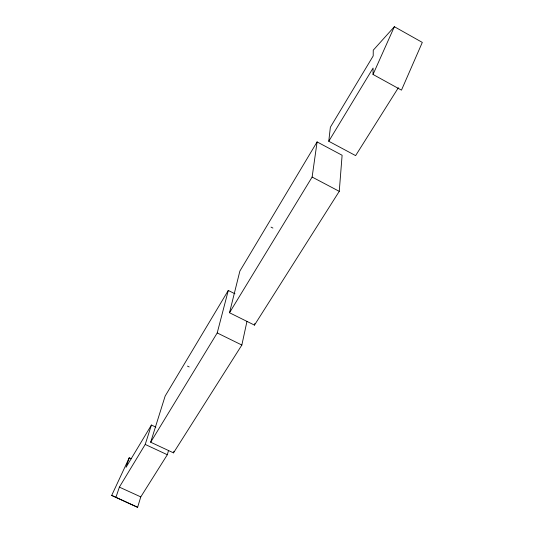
<?xml version="1.0" encoding="UTF-8"?>
<svg xmlns="http://www.w3.org/2000/svg" width="534" height="534" viewBox="0 0 534 534"><rect width="100%" height="100%" fill="white"/><g stroke="black" fill="none" stroke-linecap="round" stroke-linejoin="round"><path stroke-width="0.8" d="M328.77 141.256L330.366 127.232L373.199 55.936L373.253 50.189L394.366 26.7L422.307 42.406L401.475 90.139L373.026 74.453L373.086 68.058L328.77 141.256L355.617 155.614L398.377 87.689M339.257 191.339L342.114 155.26L317.096 141.91L239.873 271.072L229.507 312.744L254.471 325.119L339.257 191.339L312.13 177.041L317.096 141.91M254.471 325.119L254.798 323.491M234.933 293.773L228.285 290.456L165.146 396.068L150.675 442.212L173.51 452.865L241.849 345.037L246.948 321.428M150.675 442.212L217.211 332.942L228.285 290.456M173.51 452.865L173.951 451.283M131.437 458.786L129.235 457.771L111.693 495.412L137.612 507.3L140.782 496.894L167.322 454.734L168.444 450.809M115.905 497.434L119.369 487.128L145.215 444.435L151.422 425.044L155.875 427.127M129.235 457.771L126.031 467.303L151.422 425.044M373.026 74.453L394.366 26.7M229.507 312.744L312.13 177.041M111.693 495.412L137.612 507.3M119.369 487.128L140.782 496.894M145.215 444.435L167.322 454.734M187.454 366.097L189.176 366.931M217.211 332.942L241.849 345.037M271.038 227.104L272.921 228.071"/></g></svg>
